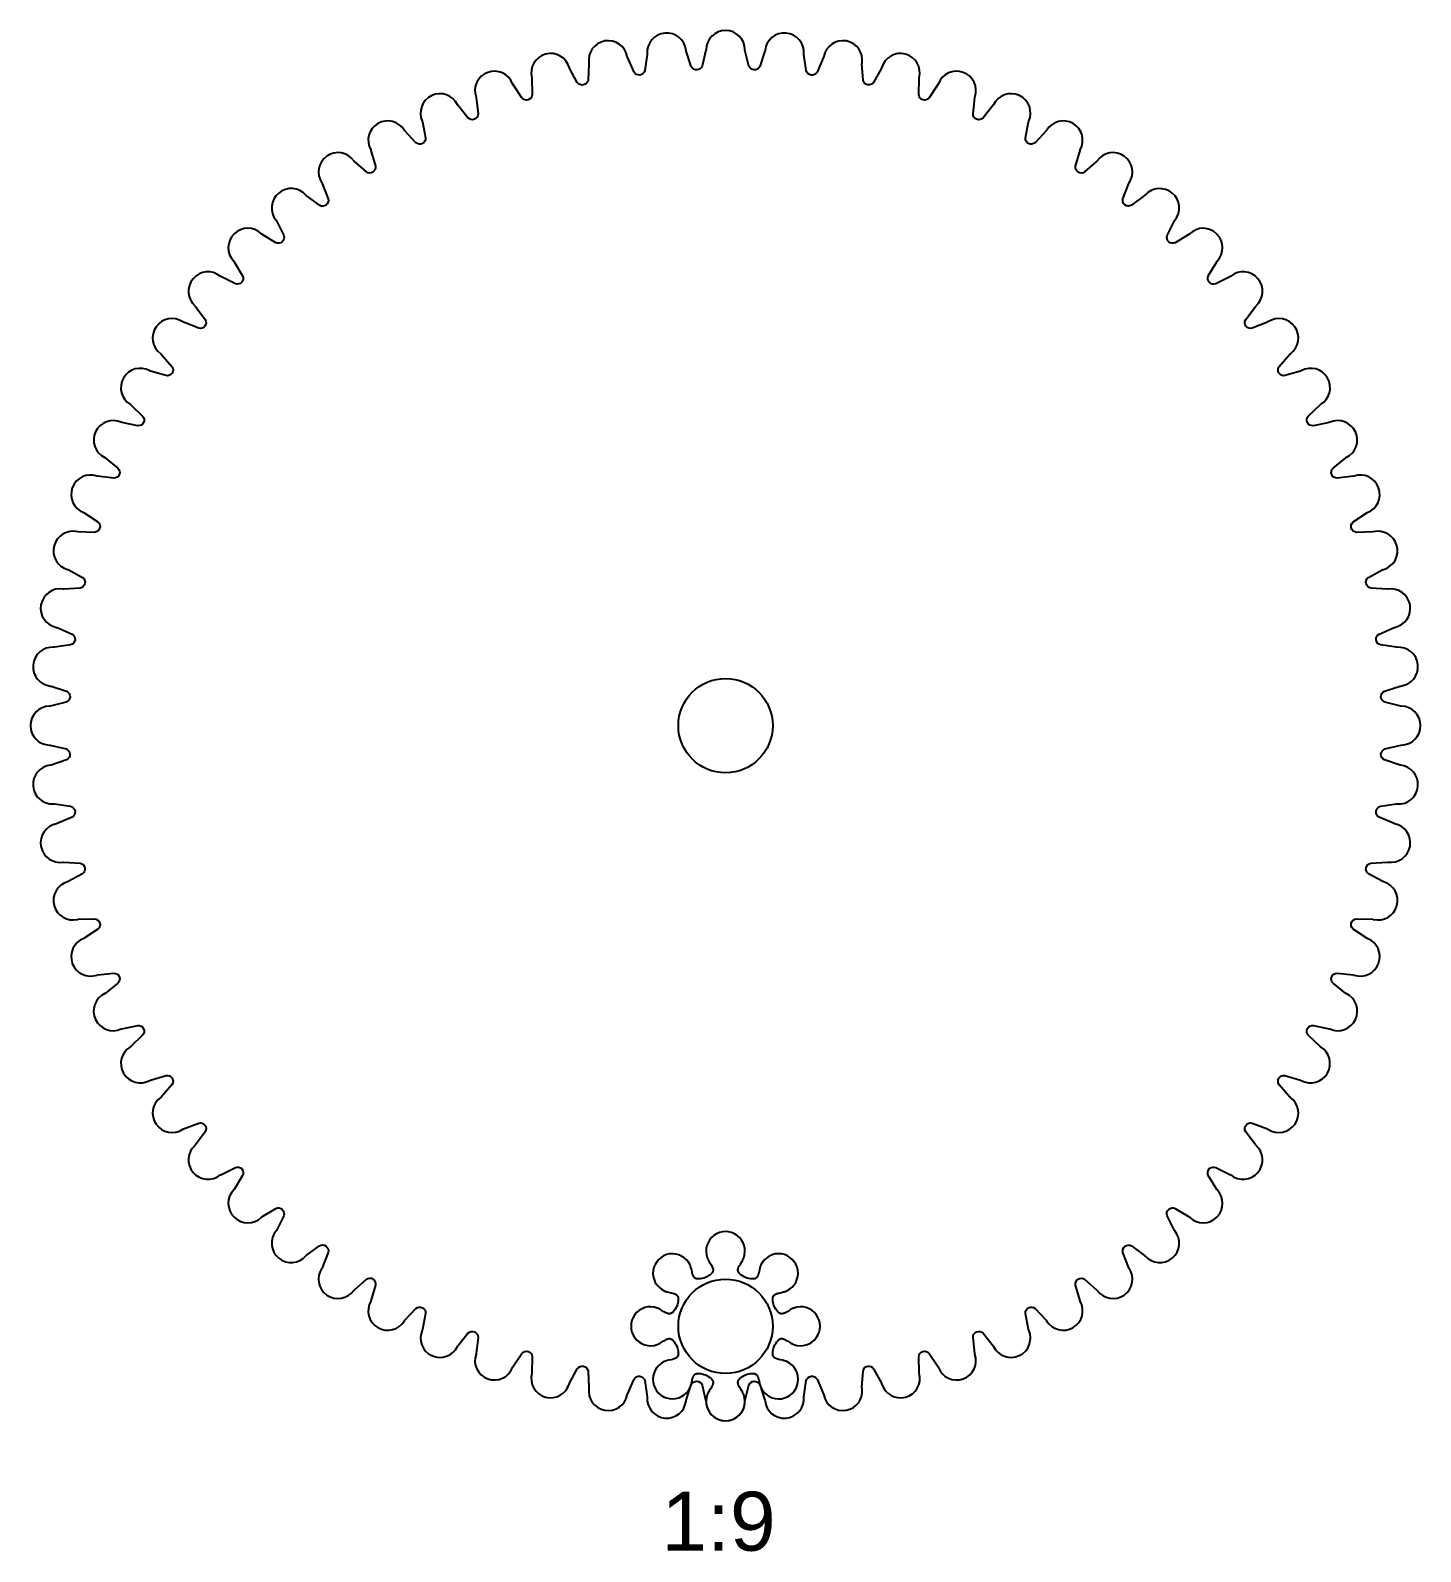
# Model space of a CAD drawing. Extents: x -10 to 1633, y -307 to 264.
# Drawn here: x 697.2 to 815, y -5.3 to 123.7 of the extents above; entities that cross this region are included whole.
import ezdxf

# ---------------------------------------------------------------- set-up
doc = ezdxf.new("R2010")
doc.units = 0
doc.layers.add('CNC_FRIENDLY_GEAR_COLLECTI', color=7, linetype='CONTINUOUS')
doc.styles.add('ARIAL_NORMAL', font='txt')

msp = doc.modelspace()

# ---------------------------------------------------------------- linework, layer by layer
at = {"layer": 'CNC_FRIENDLY_GEAR_COLLECTI'}
for points in [[(749.46, 7.83, 0.987339), (752.75, 7.54), (752.75, 7.59), (753.2, 8.9, -0.685813), (754.12, 8.86), (754.44, 7.51), (754.45, 7.47, 0.987339), (757.75, 7.47), (757.75, 7.51), (758.08, 8.86, -0.685813), (759, 8.9), (759.44, 7.59), (759.45, 7.54, 0.987339), (762.74, 7.83), (762.74, 7.87), (762.94, 9.24, -0.685813), (763.86, 9.36), (764.41, 8.09), (764.43, 8.05, 0.987339), (767.68, 8.62), (767.67, 8.67), (767.76, 10.05, -0.685813), (768.66, 10.25), (769.32, 9.03), (769.34, 8.99, 0.987339), (772.53, 9.85), (772.52, 9.89), (772.48, 11.27, -0.685813), (773.37, 11.55), (774.13, 10.4), (774.15, 10.36, 0.987339), (777.25, 11.49), (777.24, 11.53), (777.09, 12.91, -0.685813), (777.94, 13.26), (778.8, 12.18), (778.83, 12.14, 0.987339), (781.82, 13.53), (781.8, 13.58), (781.53, 14.93, -0.685813), (782.35, 15.36), (783.3, 14.36), (783.33, 14.32, 0.987339), (786.18, 15.97), (786.17, 16.01), (785.78, 17.34, -0.685813), (786.55, 17.84), (787.59, 16.92), (787.62, 16.89, 0.987339), (790.32, 18.78), (790.3, 18.82), (789.8, 20.11, -0.685813), (790.53, 20.67), (791.64, 19.85), (791.68, 19.82, 0.987339), (794.2, 21.94), (794.18, 21.97), (793.56, 23.21, -0.685813), (794.24, 23.84), (795.42, 23.12), (795.46, 23.09, 0.987339), (797.79, 25.42), (797.76, 25.46), (797.04, 26.64, -0.685813), (797.67, 27.32), (798.91, 26.7), (798.94, 26.68, 0.987339), (801.07, 29.2), (801.03, 29.24), (800.21, 30.35, -0.685813), (800.77, 31.08), (802.06, 30.58), (802.1, 30.56, 0.987339), (804, 33.26), (803.96, 33.29), (803.05, 34.33, -0.685813), (803.54, 35.11), (804.87, 34.71), (804.91, 34.7, 0.987339), (806.56, 37.55), (806.52, 37.58), (805.52, 38.53, -0.685813), (805.95, 39.35), (807.3, 39.08), (807.35, 39.06, 0.987339), (808.74, 42.06), (808.7, 42.08), (807.62, 42.94, -0.685813), (807.97, 43.79), (809.35, 43.64), (809.39, 43.63, 0.987339), (810.52, 46.73), (810.48, 46.75), (809.33, 47.52, -0.685813), (809.61, 48.4), (810.99, 48.36), (811.03, 48.35, 0.987339), (811.89, 51.54), (811.85, 51.56), (810.63, 52.22, -0.685813), (810.83, 53.12), (812.21, 53.21), (812.26, 53.21, 0.987339), (812.83, 56.46), (812.79, 56.47), (811.52, 57.02, -0.685813), (811.64, 57.94), (813.01, 58.14), (813.05, 58.14, 0.987339), (813.34, 61.43), (813.3, 61.44), (811.98, 61.88, -0.685813), (812.02, 62.8), (813.37, 63.13), (813.41, 63.13, 0.987339), (813.41, 66.43), (813.37, 66.44), (812.02, 66.76, -0.685813), (811.98, 67.69), (813.3, 68.13), (813.34, 68.14, 0.987339), (813.05, 71.42), (813.01, 71.42), (811.64, 71.63, -0.685813), (811.52, 72.55), (812.79, 73.1), (812.83, 73.11, 0.987339), (812.26, 76.36), (812.21, 76.36), (810.83, 76.44, -0.685813), (810.63, 77.35), (811.85, 78.01), (811.89, 78.02, 0.987339), (811.03, 81.21), (810.99, 81.2), (809.61, 81.17, -0.685813), (809.33, 82.05), (810.48, 82.82), (810.52, 82.84, 0.987339), (809.39, 85.94), (809.35, 85.93), (807.97, 85.77, -0.685813), (807.62, 86.62), (808.7, 87.49), (808.74, 87.51, 0.987339), (807.35, 90.5), (807.3, 90.49), (805.95, 90.21, -0.685813), (805.52, 91.03), (806.52, 91.99), (806.56, 92.01, 0.987339), (804.91, 94.87), (804.87, 94.85), (803.54, 94.46, -0.685813), (803.05, 95.24), (803.96, 96.28), (804, 96.31, 0.987339), (802.1, 99.01), (802.06, 98.99), (800.77, 98.48, -0.685813), (800.21, 99.22), (801.03, 100.33), (801.07, 100.36, 0.987339), (798.94, 102.89), (798.91, 102.86), (797.67, 102.25, -0.685813), (797.04, 102.93), (797.76, 104.11), (797.79, 104.15, 0.987339), (795.46, 106.48), (795.42, 106.45), (794.24, 105.73, -0.685813), (793.56, 106.35), (794.18, 107.59), (794.2, 107.63, 0.987339), (791.68, 109.75), (791.64, 109.72), (790.53, 108.9, -0.685813), (789.8, 109.46), (790.3, 110.75), (790.32, 110.79, 0.987339), (787.62, 112.68), (787.59, 112.65), (786.55, 111.73, -0.685813), (785.78, 112.23), (786.17, 113.55), (786.18, 113.6, 0.987339), (783.33, 115.25), (783.3, 115.21), (782.35, 114.21, -0.685813), (781.53, 114.63), (781.8, 115.99), (781.82, 116.03, 0.987339), (778.83, 117.43), (778.8, 117.39), (777.94, 116.31, -0.685813), (777.09, 116.66), (777.24, 118.04), (777.25, 118.08, 0.987339), (774.15, 119.21), (774.13, 119.17), (773.37, 118.01, -0.685813), (772.48, 118.29), (772.52, 119.68), (772.53, 119.72, 0.987339), (769.34, 120.57), (769.32, 120.53), (768.66, 119.32, -0.685813), (767.76, 119.52), (767.67, 120.9), (767.68, 120.94, 0.987339), (764.43, 121.52), (764.41, 121.47), (763.86, 120.2, -0.685813), (762.94, 120.32), (762.74, 121.69), (762.74, 121.74, 0.987339), (759.45, 122.03), (759.44, 121.98), (759, 120.67, -0.685813), (758.08, 120.71), (757.75, 122.06), (757.75, 122.1, 0.987339), (754.45, 122.1), (754.44, 122.06), (754.12, 120.71, -0.685813), (753.2, 120.67), (752.75, 121.98), (752.75, 122.03, 0.987339), (749.46, 121.74), (749.46, 121.69), (749.25, 120.32, -0.685813), (748.34, 120.2), (747.78, 121.47), (747.77, 121.52, 0.987339), (744.52, 120.94), (744.52, 120.9), (744.44, 119.52, -0.685813), (743.53, 119.32), (742.87, 120.53), (742.86, 120.57, 0.987339), (739.67, 119.72), (739.68, 119.68), (739.71, 118.29, -0.685813), (738.83, 118.01), (738.06, 119.17), (738.04, 119.21, 0.987339), (734.94, 118.08), (734.95, 118.04), (735.11, 116.66, -0.685813), (734.26, 116.31), (733.39, 117.39), (733.37, 117.43, 0.987339), (730.38, 116.03), (730.39, 115.99), (730.67, 114.63, -0.685813), (729.85, 114.21), (728.89, 115.21), (728.87, 115.25, 0.987339), (726.01, 113.6), (726.03, 113.55), (726.42, 112.23, -0.685813), (725.64, 111.73), (724.6, 112.65), (724.57, 112.68, 0.987339), (721.87, 110.79), (721.89, 110.75), (722.4, 109.46, -0.685813), (721.66, 108.9), (720.55, 109.72), (720.52, 109.75, 0.987339), (717.99, 107.63), (718.02, 107.59), (718.63, 106.35, -0.685813), (717.95, 105.73), (716.77, 106.45), (716.74, 106.48, 0.987339), (714.4, 104.15), (714.43, 104.11), (715.15, 102.93, -0.685813), (714.53, 102.25), (713.29, 102.86), (713.25, 102.89, 0.987339), (711.13, 100.36), (711.16, 100.33), (711.98, 99.22, -0.685813), (711.42, 98.48), (710.13, 98.99), (710.09, 99.01, 0.987339), (708.2, 96.31), (708.23, 96.28), (709.15, 95.24, -0.685813), (708.65, 94.46), (707.33, 94.85), (707.28, 94.87, 0.987339), (705.63, 92.01), (705.67, 91.99), (706.67, 91.03, -0.685813), (706.25, 90.21), (704.89, 90.49), (704.85, 90.5, 0.987339), (703.45, 87.51), (703.49, 87.49), (704.57, 86.62, -0.685813), (704.22, 85.77), (702.85, 85.93), (702.8, 85.94, 0.987339), (701.67, 82.84), (701.71, 82.82), (702.87, 82.05, -0.685813), (702.59, 81.17), (701.21, 81.2), (701.16, 81.21, 0.987339), (700.31, 78.02), (700.35, 78.01), (701.56, 77.35, -0.685813), (701.36, 76.44), (699.98, 76.36), (699.94, 76.36, 0.987339), (699.36, 73.11), (699.41, 73.1), (700.68, 72.55, -0.685813), (700.56, 71.63), (699.19, 71.42), (699.14, 71.42, 0.987339), (698.86, 68.14), (698.9, 68.13), (700.21, 67.69, -0.685813), (700.17, 66.76), (698.83, 66.44), (698.78, 66.43, 0.987339), (698.78, 63.13), (698.83, 63.13), (700.17, 62.8, -0.685813), (700.21, 61.88), (698.9, 61.44), (698.86, 61.43, 0.987339), (699.14, 58.14), (699.19, 58.14), (700.56, 57.94, -0.685813), (700.68, 57.02), (699.41, 56.47), (699.36, 56.46, 0.987339), (699.94, 53.21), (699.98, 53.21), (701.36, 53.12, -0.685813), (701.56, 52.22), (700.35, 51.56), (700.31, 51.54, 0.987339), (701.16, 48.35), (701.21, 48.36), (702.59, 48.4, -0.685813), (702.87, 47.52), (701.71, 46.75), (701.67, 46.73, 0.987339), (702.8, 43.63), (702.85, 43.64), (704.22, 43.79, -0.685813), (704.57, 42.94), (703.49, 42.08), (703.45, 42.06, 0.987339), (704.85, 39.06), (704.89, 39.08), (706.25, 39.35, -0.685813), (706.67, 38.53), (705.67, 37.58), (705.63, 37.55, 0.987339), (707.28, 34.7), (707.33, 34.71), (708.65, 35.11, -0.685813), (709.15, 34.33), (708.23, 33.29), (708.2, 33.26, 0.987339), (710.09, 30.56), (710.13, 30.58), (711.42, 31.08, -0.685813), (711.98, 30.35), (711.16, 29.24), (711.13, 29.2, 0.987339), (713.25, 26.68), (713.29, 26.7), (714.53, 27.32, -0.685813), (715.15, 26.64), (714.43, 25.46), (714.4, 25.42, 0.987339), (716.74, 23.09), (716.77, 23.12), (717.95, 23.84, -0.685813), (718.63, 23.21), (718.02, 21.97), (717.99, 21.94, 0.987339), (720.52, 19.82), (720.55, 19.85), (721.66, 20.67, -0.685813), (722.4, 20.11), (721.89, 18.82), (721.87, 18.78, 0.987339), (724.57, 16.89), (724.6, 16.92), (725.64, 17.84, -0.685813), (726.42, 17.34), (726.03, 16.01), (726.01, 15.97, 0.987339), (728.87, 14.32), (728.89, 14.36), (729.85, 15.36, -0.685813), (730.67, 14.93), (730.39, 13.58), (730.38, 13.53, 0.987339), (733.37, 12.14), (733.39, 12.18), (734.26, 13.26, -0.685813), (735.11, 12.91), (734.95, 11.53), (734.94, 11.49, 0.987339), (738.04, 10.36), (738.06, 10.4), (738.83, 11.55, -0.685813), (739.71, 11.27), (739.68, 9.89), (739.67, 9.85, 0.987339), (742.86, 8.99), (742.87, 9.03), (743.53, 10.25, -0.685813), (744.44, 10.05), (744.52, 8.67), (744.52, 8.62, 0.987339), (747.77, 8.05), (747.78, 8.09), (748.34, 9.36, -0.685813), (749.25, 9.24), (749.46, 7.87)], [(754.55, 8.05, 1.428148), (757.65, 8.05), (757.63, 8.09), (757.62, 8.13), (757.6, 8.18), (757.58, 8.22), (757.55, 8.26), (757.53, 8.3), (757.48, 8.39), (757.36, 8.58), (757.3, 8.68), (757.27, 8.72), (757.24, 8.77), (757.23, 8.8), (757.22, 8.82), (757.21, 8.85), (757.2, 8.87), (757.19, 8.89), (757.18, 8.92), (757.17, 8.94), (757.17, 8.95), (757.17, 8.96), (757.17, 8.97), (757.16, 8.99), (757.16, 9), (757.16, 9.01), (757.16, 9.02), (757.15, 9.03), (757.15, 9.04), (757.15, 9.05), (757.15, 9.06), (757.15, 9.08), (757.15, 9.09), (757.15, 9.1), (757.15, 9.11), (757.15, 9.12), (757.15, 9.13), (757.15, 9.14), (757.16, 9.15), (757.16, 9.16), (757.16, 9.17), (757.16, 9.18), (757.16, 9.19), (757.17, 9.2), (757.17, 9.21), (757.17, 9.22), (757.18, 9.23), (757.18, 9.24), (757.19, 9.25), (757.19, 9.25), (757.19, 9.26), (757.2, 9.27), (757.2, 9.28), (757.21, 9.29), (757.22, 9.3), (757.22, 9.31), (757.23, 9.32), (757.23, 9.32), (757.24, 9.33), (757.25, 9.34), (757.26, 9.36), (757.28, 9.37), (757.29, 9.39), (757.31, 9.4), (757.32, 9.42, -0.176327), (758.37, 9.85), (758.39, 9.85), (758.41, 9.85), (758.43, 9.85), (758.45, 9.85), (758.48, 9.85), (758.49, 9.85), (758.5, 9.85), (758.51, 9.85), (758.52, 9.84), (758.53, 9.84), (758.54, 9.84), (758.55, 9.84), (758.56, 9.84), (758.57, 9.83), (758.58, 9.83), (758.59, 9.83), (758.6, 9.82), (758.61, 9.82), (758.62, 9.81), (758.62, 9.81), (758.63, 9.81), (758.64, 9.8), (758.65, 9.8), (758.66, 9.79), (758.67, 9.78), (758.68, 9.78), (758.68, 9.77), (758.69, 9.77), (758.7, 9.76), (758.71, 9.75), (758.72, 9.75), (758.72, 9.74), (758.73, 9.73), (758.74, 9.72), (758.75, 9.71), (758.75, 9.7), (758.76, 9.7), (758.77, 9.69), (758.77, 9.68), (758.78, 9.67), (758.79, 9.66), (758.79, 9.65), (758.8, 9.64), (758.8, 9.63), (758.81, 9.62), (758.82, 9.6), (758.83, 9.57), (758.84, 9.55), (758.85, 9.53), (758.86, 9.5), (758.87, 9.48), (758.88, 9.45), (758.9, 9.4), (758.91, 9.34), (758.94, 9.23), (758.99, 9.02), (759.01, 8.92), (759.02, 8.87), (759.04, 8.82), (759.05, 8.78), (759.07, 8.74), (759.09, 8.69), (759.1, 8.65, 1.428148), (761.3, 10.85), (761.26, 10.87), (761.22, 10.88), (761.17, 10.9), (761.13, 10.91), (761.08, 10.93), (761.03, 10.94), (760.93, 10.97), (760.72, 11.01), (760.61, 11.04), (760.55, 11.06), (760.5, 11.07), (760.48, 11.08), (760.45, 11.09), (760.43, 11.1), (760.4, 11.11), (760.38, 11.12), (760.36, 11.13), (760.33, 11.14), (760.32, 11.15), (760.31, 11.15), (760.3, 11.16), (760.29, 11.17), (760.28, 11.17), (760.27, 11.18), (760.26, 11.18), (760.26, 11.19), (760.25, 11.2), (760.24, 11.21), (760.23, 11.21), (760.22, 11.22), (760.21, 11.23), (760.21, 11.23), (760.2, 11.24), (760.19, 11.25), (760.19, 11.26), (760.18, 11.27), (760.17, 11.27), (760.17, 11.28), (760.16, 11.29), (760.16, 11.3), (760.15, 11.31), (760.15, 11.32), (760.14, 11.33), (760.14, 11.34), (760.13, 11.35), (760.13, 11.35), (760.13, 11.36), (760.12, 11.37), (760.12, 11.38), (760.12, 11.39), (760.11, 11.4), (760.11, 11.41), (760.11, 11.42), (760.11, 11.43), (760.11, 11.44), (760.1, 11.46), (760.1, 11.47), (760.1, 11.48), (760.1, 11.5), (760.1, 11.52), (760.1, 11.54), (760.1, 11.56), (760.1, 11.58, -0.176327), (760.53, 12.63), (760.55, 12.64), (760.56, 12.66), (760.58, 12.67), (760.59, 12.69), (760.61, 12.7), (760.62, 12.71), (760.63, 12.72), (760.64, 12.72), (760.64, 12.73), (760.65, 12.74), (760.66, 12.74), (760.67, 12.75), (760.68, 12.75), (760.69, 12.76), (760.7, 12.76), (760.71, 12.77), (760.71, 12.77), (760.72, 12.77), (760.73, 12.78), (760.74, 12.78), (760.75, 12.78), (760.76, 12.79), (760.77, 12.79), (760.78, 12.79), (760.79, 12.79), (760.8, 12.8), (760.81, 12.8), (760.82, 12.8), (760.83, 12.8), (760.84, 12.8), (760.85, 12.8), (760.87, 12.8), (760.88, 12.8), (760.89, 12.8), (760.9, 12.8), (760.91, 12.8), (760.92, 12.8), (760.93, 12.79), (760.94, 12.79), (760.95, 12.79), (760.96, 12.79), (760.98, 12.79), (760.99, 12.78), (761, 12.78), (761.01, 12.78), (761.03, 12.77), (761.06, 12.76), (761.08, 12.75), (761.11, 12.74), (761.13, 12.73), (761.15, 12.72), (761.18, 12.71), (761.23, 12.68), (761.28, 12.65), (761.37, 12.59), (761.56, 12.48), (761.65, 12.42), (761.69, 12.4), (761.73, 12.38), (761.78, 12.35), (761.82, 12.34), (761.86, 12.32), (761.9, 12.3, 1.428148), (761.9, 15.4), (761.86, 15.39), (761.82, 15.37), (761.78, 15.35), (761.73, 15.33), (761.69, 15.31), (761.65, 15.29), (761.56, 15.23), (761.37, 15.11), (761.28, 15.05), (761.23, 15.03), (761.18, 15), (761.15, 14.99), (761.13, 14.98), (761.11, 14.97), (761.08, 14.96), (761.06, 14.95), (761.03, 14.94), (761.01, 14.93), (761, 14.93), (760.99, 14.92), (760.98, 14.92), (760.96, 14.92), (760.95, 14.92), (760.94, 14.91), (760.93, 14.91), (760.92, 14.91), (760.91, 14.91), (760.9, 14.91), (760.89, 14.91), (760.88, 14.91), (760.87, 14.91), (760.85, 14.91), (760.84, 14.91), (760.83, 14.91), (760.82, 14.91), (760.81, 14.91), (760.8, 14.91), (760.79, 14.91), (760.78, 14.92), (760.77, 14.92), (760.76, 14.92), (760.75, 14.92), (760.74, 14.93), (760.73, 14.93), (760.72, 14.93), (760.71, 14.94), (760.71, 14.94), (760.7, 14.95), (760.69, 14.95), (760.68, 14.96), (760.67, 14.96), (760.66, 14.97), (760.65, 14.97), (760.64, 14.98), (760.64, 14.98), (760.63, 14.99), (760.62, 15), (760.61, 15), (760.59, 15.02), (760.58, 15.03), (760.56, 15.05), (760.55, 15.06), (760.53, 15.08, -0.176327), (760.1, 16.12), (760.1, 16.14), (760.1, 16.17), (760.1, 16.19), (760.1, 16.21), (760.1, 16.23), (760.1, 16.24), (760.1, 16.25), (760.11, 16.26), (760.11, 16.27), (760.11, 16.28), (760.11, 16.29), (760.11, 16.3), (760.12, 16.31), (760.12, 16.32), (760.12, 16.33), (760.13, 16.34), (760.13, 16.35), (760.13, 16.36), (760.14, 16.37), (760.14, 16.38), (760.15, 16.39), (760.15, 16.4), (760.16, 16.41), (760.16, 16.42), (760.17, 16.42), (760.17, 16.43), (760.18, 16.44), (760.19, 16.45), (760.19, 16.46), (760.2, 16.46), (760.21, 16.47), (760.21, 16.48), (760.22, 16.49), (760.23, 16.49), (760.24, 16.5), (760.25, 16.51), (760.26, 16.52), (760.26, 16.52), (760.27, 16.53), (760.28, 16.54), (760.29, 16.54), (760.3, 16.55), (760.31, 16.55), (760.32, 16.56), (760.33, 16.57), (760.36, 16.58), (760.38, 16.59), (760.4, 16.6), (760.43, 16.61), (760.45, 16.62), (760.48, 16.63), (760.5, 16.64), (760.55, 16.65), (760.61, 16.67), (760.72, 16.69), (760.93, 16.74), (761.03, 16.77), (761.08, 16.78), (761.13, 16.79), (761.17, 16.81), (761.22, 16.82), (761.26, 16.84), (761.3, 16.86, 1.428148), (759.1, 19.05), (759.09, 19.01), (759.07, 18.97), (759.05, 18.93), (759.04, 18.88), (759.02, 18.84), (759.01, 18.79), (758.99, 18.69), (758.94, 18.47), (758.91, 18.36), (758.9, 18.31), (758.88, 18.26), (758.87, 18.23), (758.86, 18.21), (758.85, 18.18), (758.84, 18.16), (758.83, 18.13), (758.82, 18.11), (758.81, 18.09), (758.8, 18.08), (758.8, 18.07), (758.79, 18.06), (758.79, 18.05), (758.78, 18.04), (758.77, 18.03), (758.77, 18.02), (758.76, 18.01), (758.75, 18), (758.75, 17.99), (758.74, 17.99), (758.73, 17.98), (758.72, 17.97), (758.72, 17.96), (758.71, 17.95), (758.7, 17.95), (758.69, 17.94), (758.68, 17.93), (758.68, 17.93), (758.67, 17.92), (758.66, 17.92), (758.65, 17.91), (758.64, 17.91), (758.63, 17.9), (758.62, 17.9), (758.62, 17.89), (758.61, 17.89), (758.6, 17.88), (758.59, 17.88), (758.58, 17.88), (758.57, 17.87), (758.56, 17.87), (758.55, 17.87), (758.54, 17.87), (758.53, 17.87), (758.52, 17.86), (758.51, 17.86), (758.5, 17.86), (758.49, 17.86), (758.48, 17.86), (758.45, 17.86), (758.43, 17.86), (758.41, 17.86), (758.39, 17.86), (758.37, 17.86, -0.176327), (757.32, 18.29), (757.31, 18.3), (757.29, 18.32), (757.28, 18.33), (757.26, 18.35), (757.25, 18.37), (757.24, 18.37), (757.23, 18.38), (757.23, 18.39), (757.22, 18.4), (757.22, 18.41), (757.21, 18.42), (757.2, 18.43), (757.2, 18.43), (757.19, 18.44), (757.19, 18.45), (757.19, 18.46), (757.18, 18.47), (757.18, 18.48), (757.17, 18.49), (757.17, 18.5), (757.17, 18.51), (757.16, 18.52), (757.16, 18.53), (757.16, 18.54), (757.16, 18.55), (757.16, 18.56), (757.15, 18.57), (757.15, 18.58), (757.15, 18.59), (757.15, 18.6), (757.15, 18.61), (757.15, 18.62), (757.15, 18.63), (757.15, 18.64), (757.15, 18.65), (757.15, 18.66), (757.15, 18.68), (757.16, 18.69), (757.16, 18.7), (757.16, 18.71), (757.16, 18.72), (757.17, 18.73), (757.17, 18.74), (757.17, 18.76), (757.17, 18.77), (757.18, 18.79), (757.19, 18.81), (757.2, 18.84), (757.21, 18.86), (757.22, 18.89), (757.23, 18.91), (757.24, 18.93), (757.27, 18.98), (757.3, 19.03), (757.36, 19.13), (757.48, 19.32), (757.53, 19.4), (757.55, 19.45), (757.58, 19.49), (757.6, 19.53), (757.62, 19.57), (757.63, 19.61), (757.65, 19.66, 1.428148), (754.55, 19.66), (754.56, 19.61), (754.58, 19.57), (754.6, 19.53), (754.62, 19.49), (754.64, 19.45), (754.67, 19.4), (754.72, 19.32), (754.84, 19.13), (754.9, 19.03), (754.93, 18.98), (754.95, 18.93), (754.96, 18.91), (754.97, 18.89), (754.99, 18.86), (755, 18.84), (755, 18.81), (755.01, 18.79), (755.02, 18.77), (755.02, 18.76), (755.03, 18.74), (755.03, 18.73), (755.03, 18.72), (755.03, 18.71), (755.04, 18.7), (755.04, 18.69), (755.04, 18.68), (755.04, 18.66), (755.04, 18.65), (755.04, 18.64), (755.04, 18.63), (755.04, 18.62), (755.04, 18.61), (755.04, 18.6), (755.04, 18.59), (755.04, 18.58), (755.04, 18.57), (755.04, 18.56), (755.04, 18.55), (755.04, 18.54), (755.03, 18.53), (755.03, 18.52), (755.03, 18.51), (755.03, 18.5), (755.02, 18.49), (755.02, 18.48), (755.01, 18.47), (755.01, 18.46), (755.01, 18.45), (755, 18.44), (755, 18.43), (754.99, 18.43), (754.98, 18.42), (754.98, 18.41), (754.97, 18.4), (754.97, 18.39), (754.96, 18.38), (754.95, 18.37), (754.95, 18.37), (754.93, 18.35), (754.92, 18.33), (754.9, 18.32), (754.89, 18.3), (754.87, 18.29, -0.176327), (753.83, 17.86), (753.81, 17.86), (753.78, 17.86), (753.76, 17.86), (753.74, 17.86), (753.72, 17.86), (753.71, 17.86), (753.7, 17.86), (753.69, 17.86), (753.68, 17.86), (753.67, 17.87), (753.66, 17.87), (753.65, 17.87), (753.64, 17.87), (753.63, 17.87), (753.62, 17.88), (753.61, 17.88), (753.6, 17.88), (753.59, 17.89), (753.58, 17.89), (753.57, 17.9), (753.56, 17.9), (753.55, 17.91), (753.54, 17.91), (753.54, 17.92), (753.53, 17.92), (753.52, 17.93), (753.51, 17.93), (753.5, 17.94), (753.49, 17.95), (753.49, 17.95), (753.48, 17.96), (753.47, 17.97), (753.46, 17.98), (753.46, 17.99), (753.45, 17.99), (753.44, 18), (753.44, 18.01), (753.43, 18.02), (753.42, 18.03), (753.42, 18.04), (753.41, 18.05), (753.4, 18.06), (753.4, 18.07), (753.39, 18.08), (753.38, 18.09), (753.37, 18.11), (753.36, 18.13), (753.35, 18.16), (753.34, 18.18), (753.33, 18.21), (753.32, 18.23), (753.32, 18.26), (753.3, 18.31), (753.28, 18.36), (753.26, 18.47), (753.21, 18.69), (753.18, 18.79), (753.17, 18.84), (753.16, 18.88), (753.14, 18.93), (753.13, 18.97), (753.11, 19.01), (753.09, 19.05, 1.428148), (750.9, 16.86), (750.94, 16.84), (750.98, 16.82), (751.02, 16.81), (751.07, 16.79), (751.11, 16.78), (751.16, 16.77), (751.26, 16.74), (751.48, 16.69), (751.59, 16.67), (751.64, 16.65), (751.69, 16.64), (751.72, 16.63), (751.74, 16.62), (751.77, 16.61), (751.79, 16.6), (751.82, 16.59), (751.84, 16.58), (751.86, 16.57), (751.87, 16.56), (751.88, 16.55), (751.89, 16.55), (751.9, 16.54), (751.91, 16.54), (751.92, 16.53), (751.93, 16.52), (751.94, 16.52), (751.95, 16.51), (751.96, 16.5), (751.97, 16.49), (751.97, 16.49), (751.98, 16.48), (751.99, 16.47), (752, 16.46), (752, 16.46), (752.01, 16.45), (752.02, 16.44), (752.02, 16.43), (752.03, 16.42), (752.03, 16.42), (752.04, 16.41), (752.04, 16.4), (752.05, 16.39), (752.05, 16.38), (752.06, 16.37), (752.06, 16.36), (752.07, 16.35), (752.07, 16.34), (752.07, 16.33), (752.08, 16.32), (752.08, 16.31), (752.08, 16.3), (752.08, 16.29), (752.09, 16.28), (752.09, 16.27), (752.09, 16.26), (752.09, 16.25), (752.09, 16.24), (752.09, 16.23), (752.09, 16.21), (752.1, 16.19), (752.1, 16.17), (752.09, 16.14), (752.09, 16.12, -0.176327), (751.66, 15.08), (751.65, 15.06), (751.63, 15.05), (751.62, 15.03), (751.6, 15.02), (751.58, 15), (751.58, 15), (751.57, 14.99), (751.56, 14.98), (751.55, 14.98), (751.54, 14.97), (751.53, 14.97), (751.53, 14.96), (751.52, 14.96), (751.51, 14.95), (751.5, 14.95), (751.49, 14.94), (751.48, 14.94), (751.47, 14.93), (751.46, 14.93), (751.45, 14.93), (751.44, 14.92), (751.43, 14.92), (751.42, 14.92), (751.41, 14.92), (751.4, 14.91), (751.39, 14.91), (751.38, 14.91), (751.37, 14.91), (751.36, 14.91), (751.35, 14.91), (751.34, 14.91), (751.33, 14.91), (751.32, 14.91), (751.31, 14.91), (751.3, 14.91), (751.29, 14.91), (751.28, 14.91), (751.26, 14.91), (751.25, 14.91), (751.24, 14.92), (751.23, 14.92), (751.22, 14.92), (751.21, 14.92), (751.2, 14.93), (751.18, 14.93), (751.16, 14.94), (751.14, 14.95), (751.11, 14.96), (751.09, 14.97), (751.07, 14.98), (751.04, 14.99), (751.02, 15), (750.97, 15.03), (750.92, 15.05), (750.82, 15.11), (750.64, 15.23), (750.55, 15.29), (750.5, 15.31), (750.46, 15.33), (750.42, 15.35), (750.38, 15.37), (750.34, 15.39), (750.3, 15.4, 1.428148), (750.3, 12.3), (750.34, 12.32), (750.38, 12.34), (750.42, 12.35), (750.46, 12.38), (750.5, 12.4), (750.55, 12.42), (750.64, 12.48), (750.82, 12.59), (750.92, 12.65), (750.97, 12.68), (751.02, 12.71), (751.04, 12.72), (751.07, 12.73), (751.09, 12.74), (751.11, 12.75), (751.14, 12.76), (751.16, 12.77), (751.18, 12.78), (751.2, 12.78), (751.21, 12.78), (751.22, 12.79), (751.23, 12.79), (751.24, 12.79), (751.25, 12.79), (751.26, 12.79), (751.28, 12.8), (751.29, 12.8), (751.3, 12.8), (751.31, 12.8), (751.32, 12.8), (751.33, 12.8), (751.34, 12.8), (751.35, 12.8), (751.36, 12.8), (751.37, 12.8), (751.38, 12.8), (751.39, 12.8), (751.4, 12.79), (751.41, 12.79), (751.42, 12.79), (751.43, 12.79), (751.44, 12.78), (751.45, 12.78), (751.46, 12.78), (751.47, 12.77), (751.48, 12.77), (751.49, 12.77), (751.5, 12.76), (751.51, 12.76), (751.52, 12.75), (751.53, 12.75), (751.53, 12.74), (751.54, 12.74), (751.55, 12.73), (751.56, 12.72), (751.57, 12.72), (751.58, 12.71), (751.58, 12.7), (751.6, 12.69), (751.62, 12.67), (751.63, 12.66), (751.65, 12.64), (751.66, 12.63, -0.176327), (752.09, 11.58), (752.09, 11.56), (752.1, 11.54), (752.1, 11.52), (752.09, 11.5), (752.09, 11.48), (752.09, 11.47), (752.09, 11.46), (752.09, 11.44), (752.09, 11.43), (752.09, 11.42), (752.08, 11.41), (752.08, 11.4), (752.08, 11.39), (752.08, 11.38), (752.07, 11.37), (752.07, 11.36), (752.07, 11.35), (752.06, 11.35), (752.06, 11.34), (752.05, 11.33), (752.05, 11.32), (752.04, 11.31), (752.04, 11.3), (752.03, 11.29), (752.03, 11.28), (752.02, 11.27), (752.02, 11.27), (752.01, 11.26), (752, 11.25), (752, 11.24), (751.99, 11.23), (751.98, 11.23), (751.97, 11.22), (751.97, 11.21), (751.96, 11.21), (751.95, 11.2), (751.94, 11.19), (751.93, 11.18), (751.92, 11.18), (751.91, 11.17), (751.9, 11.17), (751.89, 11.16), (751.88, 11.15), (751.87, 11.15), (751.86, 11.14), (751.84, 11.13), (751.82, 11.12), (751.79, 11.11), (751.77, 11.1), (751.74, 11.09), (751.72, 11.08), (751.69, 11.07), (751.64, 11.06), (751.59, 11.04), (751.48, 11.01), (751.26, 10.97), (751.16, 10.94), (751.11, 10.93), (751.07, 10.91), (751.02, 10.9), (750.98, 10.88), (750.94, 10.87), (750.9, 10.85, 1.428148), (753.09, 8.65), (753.11, 8.69), (753.13, 8.74), (753.14, 8.78), (753.16, 8.82), (753.17, 8.87), (753.18, 8.92), (753.21, 9.02), (753.26, 9.23), (753.28, 9.34), (753.3, 9.4), (753.32, 9.45), (753.32, 9.48), (753.33, 9.5), (753.34, 9.53), (753.35, 9.55), (753.36, 9.57), (753.37, 9.6), (753.38, 9.62), (753.39, 9.63), (753.4, 9.64), (753.4, 9.65), (753.41, 9.66), (753.42, 9.67), (753.42, 9.68), (753.43, 9.69), (753.44, 9.7), (753.44, 9.7), (753.45, 9.71), (753.46, 9.72), (753.46, 9.73), (753.47, 9.74), (753.48, 9.75), (753.49, 9.75), (753.49, 9.76), (753.5, 9.77), (753.51, 9.77), (753.52, 9.78), (753.53, 9.78), (753.54, 9.79), (753.54, 9.8), (753.55, 9.8), (753.56, 9.81), (753.57, 9.81), (753.58, 9.81), (753.59, 9.82), (753.6, 9.82), (753.61, 9.83), (753.62, 9.83), (753.63, 9.83), (753.64, 9.84), (753.65, 9.84), (753.66, 9.84), (753.67, 9.84), (753.68, 9.84), (753.69, 9.85), (753.7, 9.85), (753.71, 9.85), (753.72, 9.85), (753.74, 9.85), (753.76, 9.85), (753.78, 9.85), (753.81, 9.85), (753.83, 9.85, -0.176327), (754.87, 9.42), (754.89, 9.4), (754.9, 9.39), (754.92, 9.37), (754.93, 9.36), (754.95, 9.34), (754.95, 9.33), (754.96, 9.32), (754.97, 9.32), (754.97, 9.31), (754.98, 9.3), (754.98, 9.29), (754.99, 9.28), (755, 9.27), (755, 9.26), (755.01, 9.25), (755.01, 9.25), (755.01, 9.24), (755.02, 9.23), (755.02, 9.22), (755.03, 9.21), (755.03, 9.2), (755.03, 9.19), (755.03, 9.18), (755.04, 9.17), (755.04, 9.16), (755.04, 9.15), (755.04, 9.14), (755.04, 9.13), (755.04, 9.12), (755.04, 9.11), (755.04, 9.1), (755.04, 9.09), (755.04, 9.08), (755.04, 9.06), (755.04, 9.05), (755.04, 9.04), (755.04, 9.03), (755.04, 9.02), (755.04, 9.01), (755.03, 9), (755.03, 8.99), (755.03, 8.97), (755.03, 8.96), (755.02, 8.95), (755.02, 8.94), (755.01, 8.92), (755, 8.89), (755, 8.87), (754.99, 8.85), (754.97, 8.82), (754.96, 8.8), (754.95, 8.77), (754.93, 8.72), (754.9, 8.68), (754.84, 8.58), (754.72, 8.39), (754.67, 8.3), (754.64, 8.26), (754.62, 8.22), (754.6, 8.18), (754.58, 8.13), (754.56, 8.09)]]:
    msp.add_lwpolyline(points, format="xyb", close=True, dxfattribs=at)
for centre in [(756.1, 64.78), (756.1, 13.85)]:
    msp.add_circle(centre, 4, dxfattribs=at)

# ---------------------------------------------------------------- texts
at = {"layer": 'CNC_FRIENDLY_GEAR_COLLECTI', "linetype": 'CONTINUOUS', "style": 'ARIAL_NORMAL'}
msp.add_text('1:9', height=5, dxfattribs=at).set_placement((750.65, -5.18))

doc.saveas('drawing.dxf')
